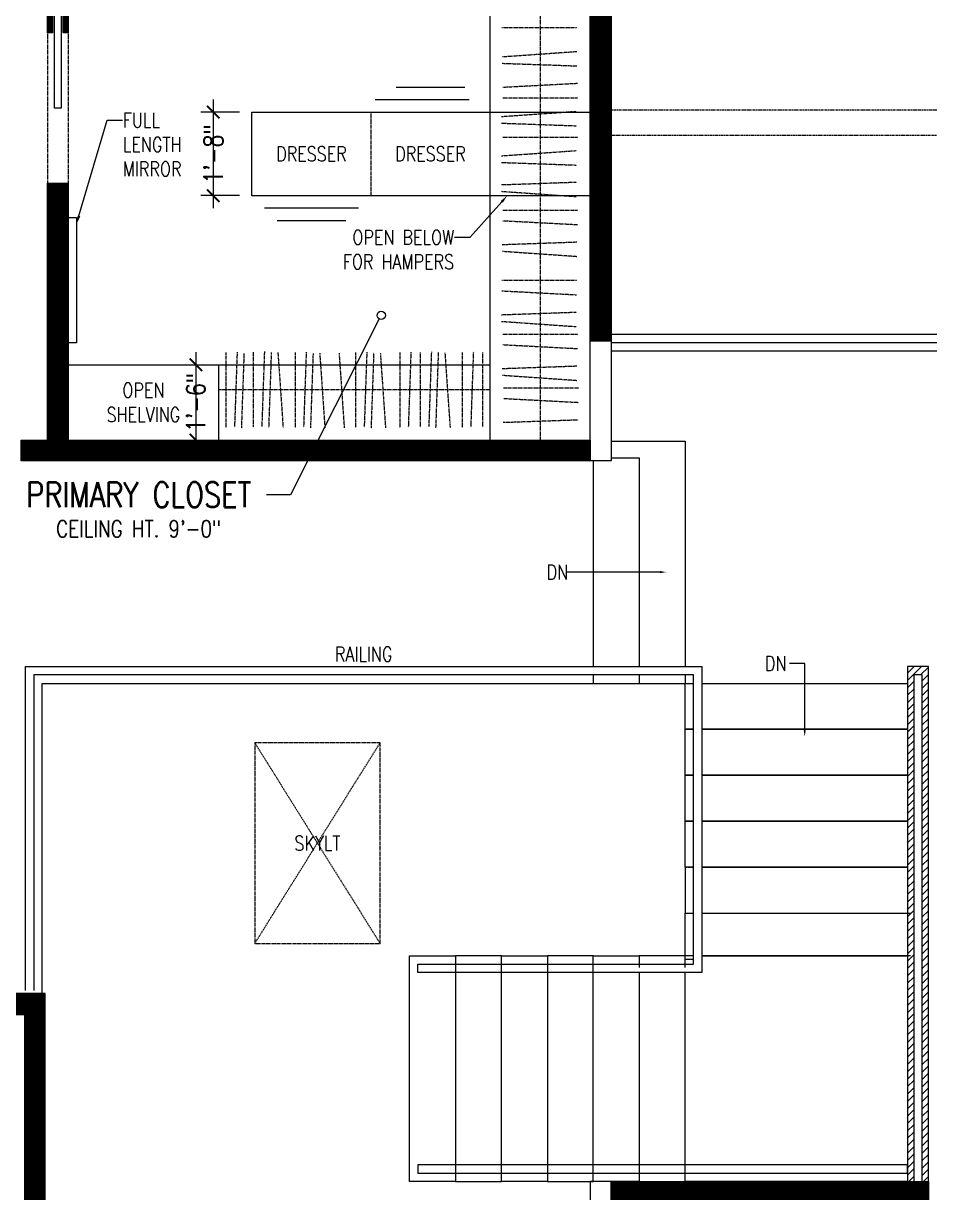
# Model space of a CAD drawing. Header units: inches. Extents: x -1 to 4116, y -71 to 1384.
# Drawn here: x 2941.9 to 3159, y 502.4 to 782.4 of the extents above; entities that cross this region are included whole.
import ezdxf
from ezdxf import colors
from ezdxf.entities.mleader import LeaderData, LeaderLine
from ezdxf.enums import TextEntityAlignment as Align
from ezdxf.math import Vec2, Vec3

# ---------------------------------------------------------------- set-up
doc = ezdxf.new("R2010")
doc.units = ezdxf.units.IN
doc.header["$MEASUREMENT"] = 0
for name, pattern in [('DASHED', [0.75, 0.5, -0.25]), ('HIDDEN', [0.375, 0.25, -0.125]), ('HIDDEN2', [0.1875, 0.125, -0.0625])]:
    doc.linetypes.add(name, pattern=pattern)
doc.layers.get('DEFPOINTS').update_dxf_attribs({"color": 92, "lineweight": 15})
for name, color, linetype in [('A-ANNO', 3, 'Continuous'), ('A-ANNO - NEW', 3, 'Continuous'), ('A-ANNO-CLNG-HT-NEW', 2, 'Continuous'), ('A-ANNO-ROOMTAG-NEW', 2, 'Continuous'), ('A-CASE-HIDN', 3, 'HIDDEN2'), ('A-CASE-NEW', 2, 'Continuous'), ('A-CASE-OVER', 1, 'HIDDEN2'), ('A-CLNG-COL1', 1, 'Continuous'), ('A-CLNG-HEAD', 1, 'HIDDEN2'), ('A-CLNG-HEAD NEW', 1, 'HIDDEN2'), ('A-DIM-CONS', 2, 'Continuous'), ('A-DOOR-NEW', 2, 'Continuous'), ('A-FLOR-HRAL', 3, 'Continuous'), ('A-FLOR-STRS', 2, 'Continuous'), ('A-WALL-EXIST', 4, 'Continuous'), ('A-WALL-HTCH-F', 252, 'Continuous'), ('A-WALL-NEW', 4, 'Continuous')]:
    doc.layers.add(name, color=color, linetype=linetype)
doc.layers.add('A-FLOR-LEVL', color=2, linetype='Continuous', plot=False)
doc.styles.add('ccTXT', font='ROMANS.shx', dxfattribs={"width": 0.8})
doc.dimstyles.new('DIM48$0', dxfattribs={"dimscale": 48, "dimtxt": 0.09375, "dimasz": 0.0625, "dimexe": 0.0625, "dimexo": 0.0625, "dimgap": 0.0625, "dimtad": 0, "dimdec": 8, "dimrnd": 0.125, "dimzin": 3, "dimdsep": 46, "dimlunit": 4, "dimtxsty": 'ccTXT', "dimblk": 'ARCHTICK', "dimblk1": 'ARCHTICK', "dimblk2": 'ARCHTICK', "dimsah": 1, "dimcen": 0.09375, "dimdle": 0.0625, "dimclrd": 2, "dimclre": 1, "dimclrt": 256, "dimadec": 0, "dimazin": 0, "dimtfac": 0.6, "dimtdec": 4, "dimtix": 1, "dimtmove": 2, "dimatfit": 3, "dimldrblk": 'ARCHTICK', "dimfxl": 1, "dimtvp": 1, "dimfrac": 2, "dimtolj": 1, "dimtzin": 0, "dimarcsym": 0})

# ---------------------------------------------------------------- blocks, each defined once
blk = doc.blocks.new('*U447')
at = {"linetype": 'ByBlock'}
blk.add_lwpolyline([(0, 0), (36, 0), (36, 1.75), (0, 1.75)], close=True, dxfattribs=at)
blk = doc.blocks.new('_ArchTick')
at = {"color": 0, "linetype": 'ByBlock', "const_width": 0.15}
blk.add_lwpolyline([(-0.5, -0.5), (0.5, 0.5)], dxfattribs=at)
blk = doc.blocks.new('*D578')
at = {"layer": 'A-DIM-CONS', "color": 2, "lineweight": -2, "transparency": 16777216}
blk.add_line((2987.4, 764.12), (2987.4, 738.12), dxfattribs=at)
at = {"layer": 'A-DIM-CONS', "color": 1, "lineweight": -2, "transparency": 16777216}
for p, q in [((2993.66, 761.12), (2984.4, 761.12)), ((2993.66, 741.12), (2984.4, 741.12))]:
    blk.add_line(p, q, dxfattribs=at)
at = {"layer": 'DEFPOINTS', "color": 0, "transparency": 16777216}
for p in [(2996.66, 761.12), (2987.4, 741.12), (2996.66, 741.12)]:
    blk.add_point(p, dxfattribs=at)
at = {"layer": 'A-DIM-CONS', "color": 2, "lineweight": -2, "transparency": 16777216, "xscale": 3, "yscale": 3, "zscale": 3}
for p, rotation in [((2987.4, 761.12), 90), ((2987.4, 741.12), 270)]:
    blk.add_blockref('_ArchTick', p, dxfattribs=dict(at, rotation=rotation))
at = {"layer": 'A-DIM-CONS', "transparency": 16777216, "insert": (2987.4, 751.12), "char_height": 4.5, "attachment_point": 5, "rotation": 90, "style": 'ccTXT'}
blk.add_mtext('\\A1;1\'-8"', dxfattribs=at)
blk = doc.blocks.new('*D579')
at = {"layer": 'A-DIM-CONS', "color": 2, "lineweight": -2, "transparency": 16777216}
blk.add_line((2983.23, 703.62), (2983.23, 679.62), dxfattribs=at)
at = {"layer": 'DEFPOINTS', "color": 0, "transparency": 16777216}
for p in [(2983.23, 700.62), (2983.23, 682.62), (2983.23, 682.62)]:
    blk.add_point(p, dxfattribs=at)
at = {"layer": 'A-DIM-CONS', "color": 2, "lineweight": -2, "transparency": 16777216, "xscale": 3, "yscale": 3, "zscale": 3}
for p, rotation in [((2983.23, 700.62), 90), ((2983.23, 682.62), 270)]:
    blk.add_blockref('_ArchTick', p, dxfattribs=dict(at, rotation=rotation))
at = {"layer": 'A-DIM-CONS', "transparency": 16777216, "insert": (2983.23, 691.62), "char_height": 4.5, "attachment_point": 5, "rotation": 90, "style": 'ccTXT'}
blk.add_mtext('\\A1;1\'-6"', dxfattribs=at)

msp = doc.modelspace()

# ---------------------------------------------------------------- hatches: boundary and pattern name
at = {"layer": 'A-WALL-HTCH-F'}
h = msp.add_hatch(dxfattribs=at)
h.set_pattern_fill('ANSI31', color=256)
h.set_pattern_definition([(45, (0.0164, 0.01056), (-0.0883883476, 0.0883883476), [])])
h.paths.add_polyline_path([(3353.15798868, 315.11544828), (3332.85798868, 315.11544828), (3332.15798868, 315.11544828), (3332.15798868, 419.11544828), (3361.2557944, 419.11544828), (3361.25628446, 424.11544826), (3322.15847874, 424.11864163), (3322.15798868, 419.11544828), (3327.15798868, 419.11544828), (3327.15798868, 315.11544828), (3257.15798868, 315.11544828), (3257.15798868, 398.61544828), (3275.15798868, 398.61544828), (3275.15798868, 419.11544828), (3292.15798868, 419.11544828), (3292.15798868, 424.12109193), (3275.15798868, 424.12248043), (3275.15798868, 429.11544828), (3270.17624421, 429.11544828), (3270.14717782, 403.62288793), (3256.15798868, 403.61544828), (3247.15798868, 403.61544828), (3247.15798868, 398.61544828), (3252.15798868, 398.61544828), (3252.15798868, 310.11544828), (3252.15798868, 277.36544828), (3257.15798868, 277.36544828), (3257.15798868, 310.11544828), (3398.15798868, 310.11544828), (3398.15798868, 315.11544828), (3377.15798868, 315.11544828), (3377.15804794, 311.11544828), (3353.15804794, 311.11544828)])
h.paths.add_polyline_path([(3082.65798868, 398.61544828), (3120.40798868, 398.61544828), (3120.40798868, 403.61544828), (3082.65798868, 403.61544828)], flags=17)
h.paths.add_polyline_path([(3082.65798868, 476.36544828), (3077.65798868, 476.36544828), (3077.65798868, 428.36544828), (3082.65798868, 428.36544828)])
h.paths.add_polyline_path([(3158.65798868, 463.11544828), (3187.65798868, 463.11544828), (3187.65798868, 454.86544828), (3182.65798868, 454.86544828), (3182.65798868, 458.11544828), (3158.65798868, 458.11544828), (3158.65798868, 403.61544828), (3182.65798868, 403.61544828), (3182.65798868, 406.86544828), (3187.65798868, 406.86544828), (3187.65798868, 403.61544828), (3215.15798868, 403.61544828), (3215.15798868, 398.61544828), (3150.40798868, 398.61544828), (3150.40798868, 403.61544828), (3153.65798868, 403.61544828), (3153.65798868, 500.11544828), (3082.65798868, 500.11544828), (3082.65798868, 505.11544828), (3158.65798868, 505.11544828)])
h.paths.add_polyline_path([(3366.90798868, 239.11544828), (3350.65798868, 239.11544828), (3350.65798868, 244.11544828), (3366.90798868, 244.11544828)])
h.paths.add_polyline_path([(3185.90798868, 239.11544828), (3173.90798868, 239.11544828), (3173.90798868, 244.11544828), (3185.90798868, 244.11544828)])
h.paths.add_polyline_path([(3125.90798868, 239.11544828), (3113.90798868, 239.11544828), (3113.90798868, 244.11544828), (3125.90798868, 244.11544828)])
h.paths.add_polyline_path([(3108.65798868, 239.11544828), (3108.65798868, 215.11544828), (3077.65798868, 215.11544828), (3077.65798868, 239.11544828), (3081.90798868, 239.11544828), (3081.90798868, 219.36544828), (3104.40798868, 219.36544828), (3104.40798868, 239.11544828)])
h.paths.add_polyline_path([(3222.15798868, 239.11544828), (3222.15798868, 215.11544828), (3191.15798868, 215.11544828), (3191.15798868, 239.11544828), (3195.40798868, 239.11544828), (3195.40798868, 219.36544828), (3217.90798868, 219.36544828), (3217.90798868, 239.11544828)])
h.paths.add_polyline_path([(3398.15798868, 425.86544828), (3403.15798868, 425.86544828), (3403.15798868, 473.36544828), (3398.15798868, 473.36544828)])
h.paths.add_polyline_path([(3398.15798868, 587.36544828), (3270.15798868, 587.36544828), (3270.15798868, 625.36544828), (3275.15798868, 625.36544828), (3275.15798868, 592.36544828), (3398.15798868, 592.36544828)])
h.paths.add_polyline_path([(3354.90798868, 707.86544828), (3318.90798868, 707.86544828), (3318.90798868, 702.86544828), (3354.90798868, 702.86544828)])
h.paths.add_polyline_path([(3398.15798868, 419.11544828), (3393.15798868, 419.11544828), (3393.15798868, 424.11544828), (3398.15798868, 424.11544828)], flags=17)
h.paths.add_polyline_path([(3398.15798868, 707.86544828), (3403.15798868, 707.86544828), (3403.15798868, 734.36544828), (3398.15798868, 734.36544828)])
h.paths.add_polyline_path([(3398.15798868, 782.36544828), (3403.15798868, 782.36544828), (3403.15798868, 926.36544828), (3398.15798868, 926.36544828)])
h.paths.add_polyline_path([(3403.15798868, 974.36544828), (3403.15798868, 1006.61544828), (3360.40798868, 1006.61544828), (3360.40798868, 1001.61544828), (3398.15798868, 1001.61544828), (3398.15798868, 974.36544828)])
h.paths.add_polyline_path([(3288.40798868, 1006.61544828), (3312.40798868, 1006.61544828), (3312.40798868, 1001.61544828), (3288.40798868, 1001.61544828)])
h.paths.add_polyline_path([(3168.40798868, 1006.61544828), (3192.40798868, 1006.61544828), (3192.40798868, 1001.61544828), (3168.40798868, 1001.61544828)])
h.paths.add_polyline_path([(3120.40798868, 1006.61544828), (3120.40798868, 1001.61544828), (3082.65798868, 1001.61544828), (3082.65798868, 706.36544828), (3077.65798868, 706.36544828), (3077.65798868, 819.61544828), (2952.65798868, 819.61544828), (2952.65798868, 780.11544828), (2951.40798868, 780.11544828), (2951.40798868, 816.36544828), (2948.90798868, 816.36544828), (2948.90798868, 780.11544828), (2947.65798868, 780.11544828), (2947.65798868, 867.36544828), (2948.90798868, 867.36544828), (2948.90798868, 831.11544828), (2951.40798868, 831.11544828), (2951.40798868, 867.36544828), (2952.65798868, 867.36544828), (2952.65798868, 824.61544828), (3077.65798868, 824.61544828), (3077.65798868, 909.61544828), (3028.40798868, 909.61544828), (3028.40798868, 914.61544828), (3077.65798868, 914.61544828), (3077.65798868, 1006.61544828)])
h.paths.add_polyline_path([(3077.65798868, 677.61544828), (2941.40798868, 677.61544828), (2941.40798868, 682.61544828), (2947.65798868, 682.61544828), (2947.65798868, 744.11544828), (2952.65798868, 744.11544828), (2952.65798868, 682.61544828), (3077.65798868, 682.61544828)])
h.paths.add_polyline_path([(3048.40798868, 350.11544828), (3077.65798868, 350.11544828), (3077.65798868, 345.11544828), (3048.40798868, 345.11544828)])
h.paths.add_polyline_path([(2922.40798868, 326.11544828), (2922.40798868, 321.11544828), (2947.15798868, 321.11544828), (2947.15798868, 345.11544828), (2976.40798868, 345.11544828), (2976.40798868, 350.11544828), (2947.15798868, 350.11544828), (2947.15798868, 550.11544828), (2938.90798868, 550.11544828), (2938.90798868, 545.11544828), (2942.15798868, 545.11544828), (2942.15798868, 326.11544828)])
h.paths.add_polyline_path([(2750.65798868, 614.36533057), (2750.65798868, 577.61544828), (2753.65798868, 577.61544828), (2753.65798868, 572.61544828), (2750.65798868, 572.61544828), (2750.65798868, 560.36544828), (2745.65798868, 560.36544828), (2745.65798868, 614.36533057)])
h.paths.add_polyline_path([(2745.65798868, 662.36533057), (2745.65798868, 709.61544828), (2750.65798868, 709.61544828), (2750.65798868, 704.11544828), (2792.90798868, 704.11544828), (2792.90798868, 699.11544828), (2750.65798868, 699.11544828), (2750.65798868, 662.36533057)])
h.paths.add_polyline_path([(2745.65798868, 755.86544828), (2745.65798868, 733.61544828), (2750.65798868, 733.61544828), (2750.65798868, 739.11544828), (2826.15798868, 739.11544828), (2826.15798868, 704.11544828), (2822.90798868, 704.11544828), (2822.90798868, 699.11544828), (2834.40798868, 699.11544828), (2834.40798868, 704.11544828), (2831.15798868, 704.11544828), (2831.15798868, 744.11544828), (2750.65798868, 744.11544828), (2750.65798868, 755.86544828)])
h.paths.add_polyline_path([(2750.65798868, 873.86544828), (2745.65798868, 873.86544828), (2745.65798868, 779.86544828), (2750.65798868, 779.86544828)])
h.paths.add_polyline_path([(2860.40798868, 914.61856261), (2872.40798868, 914.61856261), (2872.40798868, 909.61544828), (2860.40798868, 909.61544828)])
h.paths.add_polyline_path([(2750.65798868, 897.86544828), (2745.65798868, 897.86544828), (2745.65798868, 914.61544828), (2788.40798868, 914.61544828), (2788.40798868, 909.61544828), (2750.65798868, 909.61544828)])
h.paths.add_polyline_path([(2956.40798868, 914.61544828), (2956.40798868, 909.61544828), (2952.65798868, 909.61544828), (2952.65798868, 902.61544828), (2947.65798868, 902.61544828), (2947.65798868, 909.61544828), (2944.40798868, 909.61544828), (2944.40798868, 914.61544828)])
h.paths.add_polyline_path([(2874.40798868, 326.11544828), (2870.40798868, 326.11544828), (2870.40798868, 321.11544828), (2874.40798868, 321.11544828)])
h.paths.add_polyline_path([(2818.40798868, 326.11544828), (2822.40798868, 326.11544828), (2822.40798868, 321.11544828), (2818.40798868, 321.11544828)])
h = msp.add_hatch(dxfattribs=at)
h.set_pattern_fill('ANSI31', color=256, scale=10)
h.set_pattern_definition([(45, (-1488.9594, 2493.1081), (-0.88388348, 0.88388348), [])])
h.paths.add_polyline_path([(3154.40798868, 508.36544828), (3153.65798868, 508.36544828), (3153.65798868, 505.11544828), (3154.40798868, 505.11544828)])
h.paths.add_polyline_path([(3154.40798868, 558.36544828), (3153.65798868, 558.36544828), (3153.65798868, 545.36544828), (3154.40798868, 545.36544828)], flags=17)
h.paths.add_polyline_path([(3154.40798868, 541.86544828), (3153.65798868, 541.86544828), (3153.65798868, 508.36544828), (3154.40798868, 508.36544828)])
h.paths.add_polyline_path([(3154.40798868, 545.36544828), (3153.65798868, 545.36544828), (3153.65798868, 541.86544828), (3154.40798868, 541.86544828)])
h.paths.add_polyline_path([(3158.65798868, 545.36544828), (3157.15798868, 545.36544828), (3157.15798868, 505.11544828), (3158.65798868, 505.11544828)])
h.paths.add_polyline_path([(3155.15798868, 545.36544828), (3154.40798868, 545.36544828), (3154.40798868, 505.11544828), (3155.15798868, 505.11544828)])
h.paths.add_polyline_path([(3158.65798868, 628.36544828), (3153.65798868, 628.36544828), (3153.65798868, 624.36544828), (3154.40798868, 624.36544828), (3154.40798868, 613.36544828), (3154.40798868, 602.36544828), (3154.40798868, 591.36544828), (3154.40798868, 580.36544828), (3154.40798868, 569.36544828), (3154.40798868, 558.36544828), (3154.40798868, 545.36544828), (3155.15798868, 545.36544828), (3155.15798868, 626.36544828), (3157.15798868, 626.36544828), (3157.15798868, 545.36544828), (3158.65798868, 545.36544828)])
h.paths.add_polyline_path([(3154.40798868, 624.36544828), (3153.65798868, 624.36544828), (3153.65798868, 613.36544828), (3154.40798868, 613.36544828)], flags=17)
h.paths.add_polyline_path([(3154.40798868, 613.36544828), (3153.65798868, 613.36544828), (3153.65798868, 602.36544828), (3154.40798868, 602.36544828)], flags=17)
h.paths.add_polyline_path([(3154.40798868, 602.36544828), (3153.65798868, 602.36544828), (3153.65798868, 591.36544828), (3154.40798868, 591.36544828)], flags=17)
h.paths.add_polyline_path([(3154.40798868, 591.36544828), (3153.65798868, 591.36544828), (3153.65798868, 580.36544828), (3154.40798868, 580.36544828)], flags=17)
h.paths.add_polyline_path([(3154.40798868, 580.36544828), (3153.65798868, 580.36544828), (3153.65798868, 569.36544828), (3154.40798868, 569.36544828)], flags=17)
h.paths.add_polyline_path([(3154.40798868, 569.36544828), (3153.65798868, 569.36544828), (3153.65798868, 558.36544828), (3154.40798868, 558.36544828)], flags=17)

# ---------------------------------------------------------------- linework, layer by layer
at = {"layer": 'A-ANNO-ROOMTAG-NEW', "elevation": 0.27330226}
msp.add_lwpolyline([(3027.10476224, 711.60131484), (3005.88810341, 669.46559311), (3000.15392947, 669.46559311)], dxfattribs=at)
at = {"layer": 'A-ANNO-ROOMTAG-NEW'}
msp.add_circle((3027.61191916, 712.46316858, 0.27330226), 1, dxfattribs=at)
at = {"layer": 'A-CASE-HIDN'}
for p, q in [((3025.15798868, 761.11544828, 0.27330226), (3025.15798868, 741.11544828, 0.27330226)), ((3053.65798868, 761.11544828, 0.27330226), (3053.65798868, 741.11544828, 0.27330226))]:
    msp.add_line(p, q, dxfattribs=at)
at = {"layer": 'A-CASE-NEW'}
for p, q in [((3053.65798868, 801.61544828, 0.27330226), (3053.65798868, 700.61544828, 0.27330226)), ((3031.15798868, 767.11544828, 0.27330226), (3047.65798868, 767.11544828, 0.27330226)), ((3026.15798868, 764.11544828, 0.27330226), (3048.65798868, 764.11544828, 0.27330226)), ((3022.15798868, 738.11544828, 0.27330226), (2999.65798868, 738.11544828, 0.27330226)), ((3019.15798868, 735.11544828, 0.27330226), (3002.65798868, 735.11544828, 0.27330226))]:
    msp.add_line(p, q, dxfattribs=at)
at = {"layer": 'A-CASE-NEW', "elevation": 0.27330226}
for points in [[(2996.65798868, 761.11544828), (3077.65798868, 761.11544828), (3077.65798868, 741.11544828), (2996.65798868, 741.11544828)], [(2952.65798868, 735.86544828), (2954.65798868, 735.86544828), (2954.65798868, 705.86544828), (2952.65798868, 705.86544828)], [(2952.65798868, 735.86544828), (2954.65798868, 735.86544828), (2954.65798868, 705.86544828), (2952.65798868, 705.86544828)]]:
    msp.add_lwpolyline(points, close=True, dxfattribs=at)
for points in [[(2952.65798868, 700.61544828), (2988.65798868, 700.61544828), (2988.65798868, 682.61544828)], [(2988.65798868, 700.61544828), (3053.65798868, 700.61544828), (3053.65798868, 682.61544828)]]:
    msp.add_lwpolyline(points, dxfattribs=at)
at = {"layer": 'A-CASE-OVER', "color": 1}
msp.add_line((3065.65798868, 819.61544828, 0.27330226), (3065.65798868, 682.61544828, 0.27330226), dxfattribs=at)
at = {"layer": 'A-CASE-OVER'}
for p, q in [((3056.48711979, 781.36933505, 0.27330226), (3074.48711979, 781.36933505, 0.27330226)), ((3056.63894293, 774.39903067, 0.27330226), (3074.59509583, 775.65464719, 0.27330226)), ((3056.61016775, 772.81195801, 0.27330226), (3074.59920264, 772.18376707, 0.27330226)), ((3056.7181438, 767.09727015, 0.27330226), (3074.69347542, 768.03931737, 0.27330226)), ((3056.70580961, 764.56829376, 0.27330226), (3074.70580961, 764.56829376, 0.27330226)), ((3056.42025311, 760.06895441, 0.27330226), (3074.37640601, 761.32457094, 0.27330226)), ((3056.39147793, 758.48188175, 0.27330226), (3074.38051282, 757.85369081, 0.27330226)), ((3056.70580961, 755.16079426, 0.27330226), (3074.70580961, 755.16079426, 0.27330226)), ((3056.42025311, 750.66145491, 0.27330226), (3074.37640601, 751.91707144, 0.27330226)), ((3056.39147793, 749.07438225, 0.27330226), (3074.38051282, 748.44619131, 0.27330226)), ((3056.39147793, 743.74901482, 0.27330226), (3074.38051282, 744.37720576, 0.27330226)), ((3056.42025311, 742.16194216, 0.27330226), (3074.37640601, 740.90632563, 0.27330226)), ((3056.70580961, 737.66260281, 0.27330226), (3074.70580961, 737.66260281, 0.27330226)), ((3056.7181438, 735.13362641, 0.27330226), (3074.69347542, 734.1915792, 0.27330226)), ((3056.61016775, 729.41893856, 0.27330226), (3074.59920264, 730.0471295, 0.27330226)), ((3056.63894293, 727.8318659, 0.27330226), (3074.59509583, 726.57624937, 0.27330226)), ((3056.48711979, 720.86156152, 0.27330226), (3074.48711979, 720.86156152, 0.27330226)), ((3056.49945398, 718.33258513, 0.27330226), (3074.4747856, 717.39053791, 0.27330226)), ((3056.39147793, 712.61789727, 0.27330226), (3074.38051282, 713.24608821, 0.27330226)), ((3056.42025311, 711.03082461, 0.27330226), (3074.37640601, 709.77520809, 0.27330226)), ((3056.70580961, 707.97945829, 0.27330226), (3074.70580961, 707.97945829, 0.27330226)), ((3056.7181438, 705.4504819, 0.27330226), (3074.69347542, 704.50843468, 0.27330226)), ((2990.41902517, 703.55871898, 0.27330226), (2990.41902517, 685.55871898, 0.27330226)), ((2993.10054796, 703.65436084, 0.27330226), (2992.47235702, 685.66532595, 0.27330226)), ((2994.74394848, 703.43567102, 0.27330226), (2994.11575754, 685.44663613, 0.27330226)), ((2996.94974594, 703.68861858, 0.27330226), (2996.94974594, 685.68861858, 0.27330226)), ((2999.63126872, 703.78426043, 0.27330226), (2999.00307778, 685.79522555, 0.27330226)), ((3001.27466924, 703.56557061, 0.27330226), (3000.6464783, 685.57653573, 0.27330226)), ((3002.8617419, 703.53679544, 0.27330226), (3004.11735843, 685.58064253, 0.27330226)), ((3006.9640893, 703.55871898, 0.27330226), (3006.9640893, 685.55871898, 0.27330226)), ((3009.64561208, 703.65436084, 0.27330226), (3009.01742114, 685.66532595, 0.27330226)), ((3011.2890126, 703.43567102, 0.27330226), (3010.66082166, 685.44663613, 0.27330226)), ((3012.87608526, 703.40689584, 0.27330226), (3014.13170179, 685.45074294, 0.27330226)), ((3017.5089603, 703.40689584, 0.27330226), (3018.76457683, 685.45074294, 0.27330226)), ((3021.47979952, 703.55871898, 0.27330226), (3021.47979952, 685.55871898, 0.27330226)), ((3024.16132231, 703.65436084, 0.27330226), (3023.53313137, 685.66532595, 0.27330226)), ((3025.80472283, 703.43567102, 0.27330226), (3025.17653189, 685.44663613, 0.27330226)), ((3027.39179549, 703.40689584, 0.27330226), (3028.64741201, 685.45074294, 0.27330226)), ((3032.03990123, 703.55871898, 0.27330226), (3032.03990123, 685.55871898, 0.27330226)), ((3034.72142402, 703.65436084, 0.27330226), (3034.09323308, 685.66532595, 0.27330226)), ((3036.94505534, 703.6598434, 0.27330226), (3036.94505534, 685.6598434, 0.27330226)), ((3039.62657812, 703.75548526, 0.27330226), (3038.99838718, 685.76645037, 0.27330226)), ((3041.26997864, 703.53679544, 0.27330226), (3040.6417877, 685.54776055, 0.27330226)), ((3042.8570513, 703.50802026, 0.27330226), (3044.11266783, 685.55186735, 0.27330226)), ((3046.99179808, 703.55871898, 0.27330226), (3046.99179808, 685.55871898, 0.27330226)), ((3049.67332087, 703.65436084, 0.27330226), (3049.04512992, 685.66532595, 0.27330226)), ((3051.89695219, 703.6598434, 0.27330226), (3051.89695219, 685.6598434, 0.27330226)), ((3056.61016775, 699.73579404, 0.27330226), (3074.59920264, 700.36398498, 0.27330226)), ((3056.63894293, 698.14872138, 0.27330226), (3074.59509583, 696.89310486, 0.27330226)), ((3053.65798868, 694.61544828, 0.27330226), (2988.65798868, 694.61544828, 0.27330226)), ((3056.92449943, 695.09735506, 0.27330226), (3074.92449943, 695.09735506, 0.27330226)), ((3056.93683362, 692.56837867, 0.27330226), (3074.91216524, 691.62633145, 0.27330226)), ((3056.82885757, 686.85369081, 0.27330226), (3074.81789246, 687.48188175, 0.27330226))]:
    msp.add_line(p, q, dxfattribs=at)
at = {"layer": 'A-CLNG-COL1', "linetype": 'HIDDEN', "elevation": 0.27330226}
msp.add_lwpolyline([(3398.15798868, 761.58392777), (3082.65798868, 761.58392777), (3082.65798868, 755.58392777), (3398.15798868, 755.58392777)], close=True, dxfattribs=at)
at = {"layer": 'A-CLNG-HEAD'}
for p, q in [((2947.65798868, 780.11544828, 0.27330226), (2947.65798868, 744.11544828, 0.27330226)), ((2952.65798868, 780.11544828, 0.27330226), (2952.65798868, 744.11544828, 0.27330226))]:
    msp.add_line(p, q, dxfattribs=at)
at = {"layer": 'A-CLNG-HEAD NEW'}
for p, q in [((2997.32798868, 610.11544828, 0.27330226), (3027.32798868, 562.11544828, 0.27330226)), ((2997.32798868, 562.11544828, 0.27330226), (3027.32798868, 610.11544828, 0.27330226))]:
    msp.add_line(p, q, dxfattribs=at)
at = {"layer": 'A-CLNG-HEAD NEW', "elevation": 0.27330226}
msp.add_lwpolyline([(2997.32798868, 562.11544828), (3027.32798868, 562.11544828), (3027.32798868, 610.11544828), (2997.32798868, 610.11544828)], close=True, dxfattribs=at)
at = {"layer": 'A-FLOR-HRAL', "linetype": 'ByBlock'}
for p, q in [((3270.14717782, 705.86544828, 0.27330226), (3082.65798868, 705.86544828, 0.27330226)), ((3270.14717782, 703.86544828, 0.27330226), (3082.65798868, 703.86544828, 0.27330226))]:
    msp.add_line(p, q, dxfattribs=at)
at = {"layer": 'A-FLOR-HRAL', "linetype": 'ByBlock', "elevation": 0.27330226}
for points in [[(2942.40798868, 550.86544828), (2942.40798868, 628.36544828), (3104.40798868, 628.36544828), (3104.40798868, 555.11544828), (3036.40798868, 555.11544828), (3036.40798868, 557.11544828), (3102.40798868, 557.11544828), (3102.40798868, 626.36544828), (2944.40798868, 626.36544828), (2944.40798868, 550.86544828)], [(3157.15798868, 505.11544828), (3157.15798868, 626.36544828), (3155.15798868, 626.36544828), (3155.15798868, 505.11544828)]]:
    msp.add_lwpolyline(points, dxfattribs=at)
at = {"layer": 'A-FLOR-HRAL', "elevation": 0.27330226}
msp.add_lwpolyline([(3036.40798868, 507.11544828), (3153.65798868, 507.11544828), (3153.65798868, 509.11544828), (3036.40798868, 509.11544828)], close=True, dxfattribs=at)
at = {"layer": 'A-FLOR-LEVL'}
msp.add_line((3270.14717782, 707.86544828, 0.27330226), (3082.65798868, 707.86544828, 0.27330226), dxfattribs=at)
at = {"layer": 'A-FLOR-LEVL', "elevation": 0.27330226}
msp.add_lwpolyline([(2946.40798868, 550.11544828), (2946.40798868, 624.36544828), (3100.40798868, 624.36544828)], dxfattribs=at)
at = {"layer": 'A-FLOR-STRS', "linetype": 'ByBlock', "elevation": 0.27330226}
for points in [[(3082.65798868, 682.36544828), (3100.40798868, 682.36544828), (3100.40798868, 628.36544828)], [(3078.40798868, 677.61544828), (3078.40798868, 628.36544828)], [(3082.65798868, 678.36544828), (3089.40798868, 678.36544828), (3089.40798868, 628.36544828)], [(3078.40798868, 626.36544828), (3078.40798868, 624.36544828)], [(3089.40798868, 626.36544828), (3089.40798868, 624.36544828)], [(3100.40798868, 626.36544828), (3100.40798868, 624.36544828)], [(3102.40798868, 613.36544828), (3100.40798868, 613.36544828), (3100.40798868, 624.36544828), (3102.40798868, 624.36544828)], [(3104.40798868, 624.36544828), (3153.65798868, 624.36544828), (3153.65798868, 613.36544828), (3104.40798868, 613.36544828)], [(3102.40798868, 602.36544828), (3100.40798868, 602.36544828), (3100.40798868, 613.36544828), (3102.40798868, 613.36544828)], [(3104.40798868, 613.36544828), (3153.65798868, 613.36544828), (3153.65798868, 602.36544828), (3104.40798868, 602.36544828)], [(3102.40798868, 591.36544828), (3100.40798868, 591.36544828), (3100.40798868, 602.36544828), (3102.40798868, 602.36544828)], [(3104.40798868, 602.36544828), (3153.65798868, 602.36544828), (3153.65798868, 591.36544828), (3104.40798868, 591.36544828)], [(3102.40798868, 580.36544828), (3100.40798868, 580.36544828), (3100.40798868, 591.36544828), (3102.40798868, 591.36544828)], [(3104.40798868, 591.36544828), (3153.65798868, 591.36544828), (3153.65798868, 580.36544828), (3104.40798868, 580.36544828)], [(3100.40798868, 580.36544828), (3100.40798868, 569.36544828), (3102.40798868, 569.36544828)], [(3104.40798868, 580.36544828), (3153.65798868, 580.36544828), (3153.65798868, 569.36544828)], [(3102.40798868, 559.11544828), (3100.40798868, 559.11544828), (3100.40798868, 569.36544828), (3102.40798868, 569.36544828)], [(3104.40798868, 569.36544828), (3127.40798868, 569.36544828)], [(3104.40798868, 569.36544828), (3154.40798868, 569.36544828)], [(3089.40798868, 555.11544828), (3089.40798868, 505.11544828), (3078.40798868, 505.11544828), (3078.40798868, 559.11544828), (3089.40798868, 559.11544828), (3089.40798868, 557.11544828)], [(3100.40798868, 556.36544828), (3100.40798868, 559.11544828), (3089.40798868, 559.11544828), (3089.40798868, 556.36544828)], [(3104.40798868, 559.11544828), (3153.65798868, 559.11544828), (3153.65798868, 505.11544828), (3100.40798868, 505.11544828), (3100.40798868, 555.11544828)], [(3100.40798868, 556.36544828), (3100.40798868, 558.36544828), (3102.40798868, 558.36544828)], [(3154.40798868, 559.11544828), (3104.40798868, 559.11544828)], [(3089.40798868, 555.11544828), (3089.40798868, 505.11544828), (3100.40798868, 505.11544828), (3100.40798868, 555.11544828)]]:
    msp.add_lwpolyline(points, dxfattribs=at)
at = {"layer": 'A-FLOR-STRS', "linetype": 'DASHED', "elevation": 0.27330226}
msp.add_lwpolyline([(3100.40798868, 580.36544828), (3102.40798868, 580.36544828)], dxfattribs=at)
at = {"layer": 'A-FLOR-STRS', "linetype": 'ByBlock', "elevation": 0.27330226}
for points in [[(3034.40798868, 559.11544828), (3045.40798868, 559.11544828), (3045.40798868, 505.11544828), (3034.40798868, 505.11544828)], [(3045.40798868, 505.11544828), (3056.40798868, 505.11544828), (3056.40798868, 559.11544828), (3045.40798868, 559.11544828)], [(3056.40798868, 559.11544828), (3067.40798868, 559.11544828), (3067.40798868, 505.11544828), (3056.40798868, 505.11544828)], [(3067.40798868, 505.11544828), (3078.40798868, 505.11544828), (3078.40798868, 559.11544828), (3067.40798868, 559.11544828)]]:
    msp.add_lwpolyline(points, close=True, dxfattribs=at)
at = {"layer": 'A-WALL-EXIST', "elevation": 0.27330226}
for points in [[(3077.65798868, 706.36544828), (3082.65798868, 706.36544828), (3082.65798868, 677.61544828), (3077.65798868, 677.61544828)], [(3077.65798868, 476.36544828), (3082.65798868, 476.36544828), (3082.65798868, 505.11544828), (3077.65798868, 505.11544828)]]:
    msp.add_lwpolyline(points, close=True, dxfattribs=at)
at = {"layer": 'A-WALL-NEW', "elevation": 0.27330226}
for points in [[(3082.65798868, 1001.61544828), (3082.65798868, 706.36544828), (3077.65798868, 706.36544828), (3077.65798868, 819.61544828)], [(2948.90798868, 816.36544828), (2948.90798868, 780.11544828), (2947.65798868, 780.11544828), (2947.65798868, 867.36544828)], [(2952.65798868, 819.61544828), (2952.65798868, 780.11544828), (2951.40798868, 780.11544828), (2951.40798868, 816.36544828)], [(3077.65798868, 677.61544828), (2941.40798868, 677.61544828), (2941.40798868, 682.61544828), (2947.65798868, 682.61544828), (2947.65798868, 744.11544828), (2952.65798868, 744.11544828), (2952.65798868, 682.61544828), (3077.65798868, 682.61544828), (3077.65798868, 677.61544828)], [(3158.65798868, 505.11544828), (3158.65798868, 628.36544828), (3153.65798868, 628.36544828), (3153.65798868, 505.11544828)], [(3158.65798868, 463.11544828), (3187.65798868, 463.11544828), (3187.65798868, 454.86544828), (3182.65798868, 454.86544828), (3182.65798868, 458.11544828), (3158.65798868, 458.11544828), (3158.65798868, 403.61544828), (3182.65798868, 403.61544828), (3182.65798868, 406.86544828), (3187.65798868, 406.86544828), (3187.65798868, 403.61544828), (3215.15798868, 403.61544828), (3215.15798868, 398.61544828), (3150.40798868, 398.61544828), (3150.40798868, 403.61544828), (3153.65798868, 403.61544828), (3153.65798868, 500.11544828), (3082.65798868, 500.11544828), (3082.65798868, 505.11544828), (3158.65798868, 505.11544828), (3158.65798868, 463.11544828)]]:
    msp.add_lwpolyline(points, dxfattribs=at)
msp.add_lwpolyline([(2922.40798868, 326.11544828), (2922.40798868, 321.11544828), (2947.15798868, 321.11544828), (2947.15798868, 345.11544828), (2976.40798868, 345.11544828), (2976.40798868, 350.11544828), (2947.15798868, 350.11544828), (2947.15798868, 550.11544828), (2938.90798868, 550.11544828), (2938.90798868, 545.11544828), (2942.15798868, 545.11544828), (2942.15798868, 326.11544828)], close=True, dxfattribs=at)

# ---------------------------------------------------------------- block references
at = {"layer": 'A-DOOR-NEW', "rotation": 90.00000000000001}
msp.add_blockref('*U447', (2951.03298868, 762.11544828, 0.27330226), dxfattribs=at)

# ---------------------------------------------------------------- texts
at = {"layer": 'A-ANNO', "char_height": 3.5, "attachment_point": 5, "style": 'ccTXT'}
for s, insert in [('DRESSER', (3010.90798868, 751.11544828, 0.27330226)), ('DRESSER', (3039.40798868, 751.11544828, 0.27330226)), ('OPEN SHELVING', (2970.65798868, 691.61544828, 0.27330226))]:
    msp.add_mtext_dynamic_manual_height_columns(s, width=18.0362940567, gutter_width=30, heights=[0], dxfattribs=dict(at, insert=insert))
at = {"layer": 'A-ANNO', "insert": (3023.40798868, 631.36544828, 0.27330226), "char_height": 3.5, "width": 91.7470625376, "attachment_point": 5, "style": 'ccTXT'}
msp.add_mtext('RAILING', dxfattribs=at)
at = {"layer": 'A-ANNO-CLNG-HT-NEW', "style": 'ccTXT', "width": 0.8}
msp.add_text('CEILING HT. 9\'-0"', height=4, dxfattribs=at).set_placement((2969.53163473, 663.37053859, 0.27330226), align=Align.TOP_CENTER)
at = {"layer": 'A-ANNO-ROOMTAG-NEW', "insert": (2969.53163473, 666.53451353, 0.27330226), "char_height": 6, "attachment_point": 8, "style": 'ccTXT'}
msp.add_mtext_dynamic_manual_height_columns('PRIMARY CLOSET', width=76.5347996618, gutter_width=30, heights=[11.83254884], dxfattribs=at)
at = {"layer": 'A-CLNG-HEAD NEW', "insert": (3012.32798868, 586.11544828, 0.27330226), "char_height": 3.5, "width": 18.4143377797, "attachment_point": 5, "style": 'ccTXT'}
msp.add_mtext('SKYLT', dxfattribs=at)

# ---------------------------------------------------------------- dimensions: what is measured, and where the dimension line sits
at = {"layer": 'A-DIM-CONS'}
for base, p1, p2, picture, middle in [((2987.4032149853, 741.1154482844, 0.2733022636), (2996.6579886795, 761.1154482844, 0.2733022636), (2996.6579886795, 741.1154482844, 0.2733022636), '*D578', (2987.4032149853, 751.1154482844, 0.2733022636)), ((2983.2302186476, 682.6154482844, 0.2733022636), (2983.2302186476, 700.6154482844, 0.2733022636), (2983.2302186476, 682.6154482844, 0.2733022636), '*D579', (2983.2302186476, 691.6154482844, 0.2733022636))]:
    dim = msp.add_linear_dim(base=base, p1=p1, p2=p2, angle=90, dimstyle='DIM48$0', dxfattribs=at)
    dim.commit()
    dim.dimension.update_dxf_attribs({"geometry": picture, "text_midpoint": middle, "dimtype": 160})

# ---------------------------------------------------------------- leaders
at = {"layer": 'A-ANNO'}
ml = msp.add_multileader_mtext('Standard', dxfattribs=at)
ml.set_content('DN', color=256, style='ccTXT')
ml.set_leader_properties()
ml.build(insert=Vec2(0, 0))
ml.multileader.update_dxf_attribs({"dogleg_length": 0.36, "arrow_head_size": 1.5})
ctx = ml.context
ctx.base_point, ctx.char_height, ctx.arrow_head_size, ctx.landing_gap_size, ctx.plane_origin = Vec3(3067.11153991, 650.99044828, 0.27330226), 3.5, 1.5, 0.09, Vec3(3094.31820658, 650.99044828, 0.27330226)
notes = []
notes.append((ctx, [(0, (1, 1, 0), (3072.31820658, 650.99044828, 0.27330226), (-1, 0), 0.36, [(0, [(3095.90798868, 650.99044828, 0.27330226)], 0, [])])]))
ctx.mtext.insert, ctx.mtext.flow_direction = Vec3(3067.20153991, 652.74044828, 0.27330226), 5
ml = msp.add_multileader_mtext('Standard', dxfattribs=at)
ml.set_content('DN', color=256, style='ccTXT')
ml.set_leader_properties()
ml.build(insert=Vec2(0, 0))
ml.multileader.update_dxf_attribs({"dogleg_length": 0.36, "arrow_head_size": 1.5})
ctx = ml.context
ctx.base_point, ctx.char_height, ctx.arrow_head_size, ctx.landing_gap_size, ctx.plane_origin = Vec3(3119.39125335, 629.11542793, 0.27330226), 3.5, 1.5, 0.09, Vec3(3129.03298868, 611.61542793, 0.27330226)
notes.append((ctx, [(0, (1, 1, 0), (3129.03298868, 629.11542793, 0.27330226), (-1, 0), 3.628402, [(0, [(3129.03298868, 611.61542793, 0.27330226)], 0, [])])]))
ctx.mtext.insert, ctx.mtext.flow_direction = Vec3(3119.48125335, 630.86542793, 0.27330226), 5
at = {"layer": 'A-ANNO - NEW'}
ml = msp.add_multileader_mtext('Standard', dxfattribs=at)
ml.set_content('FULL LENGTH MIRROR', color=256, style='ccTXT')
ml.set_leader_properties()
ml.build(insert=Vec2(0, 0))
ml.multileader.update_dxf_attribs({"dogleg_length": 3.68852815, "arrow_head_size": 2})
ctx = ml.context
ctx.base_point, ctx.char_height, ctx.arrow_head_size, ctx.landing_gap_size, ctx.plane_origin = Vec3(2965.65444585, 759.18532009, 0.27330226), 3.5, 2, 0.09, Vec3(2954.65798868, 734.36544828, 0.27330226)
notes.append((ctx, [(0, (1, 1, 0), (2961.9659177, 759.18532009, 0.27330226), (1, 0), 3.68852815, [(0, [(2954.65798868, 734.36544828, 0.27330226)], 0, [])])]))
ctx.mtext.insert, ctx.mtext.width, ctx.mtext.flow_direction = Vec3(2965.74444585, 760.93532009, 0.27330226), 25.5477113043, 5
ml = msp.add_multileader_mtext('Standard', dxfattribs=at)
ml.set_content('FULL LENGTH MIRROR', color=256, style='ccTXT')
ml.set_leader_properties()
ml.build(insert=Vec2(0, 0))
ml.multileader.update_dxf_attribs({"dogleg_length": 3.68852815, "arrow_head_size": 2})
ctx = ml.context
ctx.base_point, ctx.char_height, ctx.arrow_head_size, ctx.landing_gap_size, ctx.plane_origin = Vec3(2965.65444585, 759.18532009, 0.27330226), 3.5, 2, 0.09, Vec3(2954.65798868, 734.36544828, 0.27330226)
notes.append((ctx, [(0, (1, 1, 0), (2961.9659177, 759.18532009, 0.27330226), (1, 0), 3.68852815, [(0, [(2954.65798868, 734.36544828, 0.27330226)], 0, [])])]))
ctx.mtext.insert, ctx.mtext.width, ctx.mtext.flow_direction = Vec3(2965.74444585, 760.93532009, 0.27330226), 25.5477113043, 5
ml = msp.add_multileader_mtext('Standard', dxfattribs=at)
ml.set_content('OPEN BELOW FOR HAMPERS', color=256, style='ccTXT')
ml.set_leader_properties()
ml.build(insert=Vec2(0, 0))
ml.multileader.update_dxf_attribs({"dogleg_length": 3.68852815, "arrow_head_size": 2})
ctx = ml.context
ctx.base_point, ctx.char_height, ctx.arrow_head_size, ctx.landing_gap_size, ctx.plane_origin = Vec3(3015.63698596, 731.13998606, 0.27330226), 3.5, 2, 0.09, Vec3(3057.29780194, 741.11544828, 0.27330226)
ctx.text_align_type = 2
notes.append((ctx, [(0, (1, 1, 0), (3048.83884744, 731.13998606, 0.27330226), (-1, 0), 3.68852815, [(0, [(3057.79819823, 741.11544828, 0.27330226)], 0, [])])]))
ctx.mtext.insert, ctx.mtext.width, ctx.mtext.alignment, ctx.mtext.flow_direction = Vec3(3045.06031929, 732.88998606, 0.27330226), 32.8112639171, 3, 5
for ctx, leaders in notes:
    for number, flags, end, landing, length, lines in leaders:
        leader = LeaderData()
        leader.index, (leader.has_last_leader_line, leader.has_dogleg_vector, leader.attachment_direction) = number, flags
        leader.last_leader_point, leader.dogleg_vector, leader.dogleg_length = Vec3(end), Vec3(landing), length
        for number, points, colour, breaks in lines:
            line = LeaderLine()
            line.index, line.vertices, line.color, line.breaks = number, Vec3.list(points), colors.encode_raw_color(colour), breaks
            leader.lines.append(line)
        ctx.leaders.append(leader)

doc.saveas('drawing.dxf')
